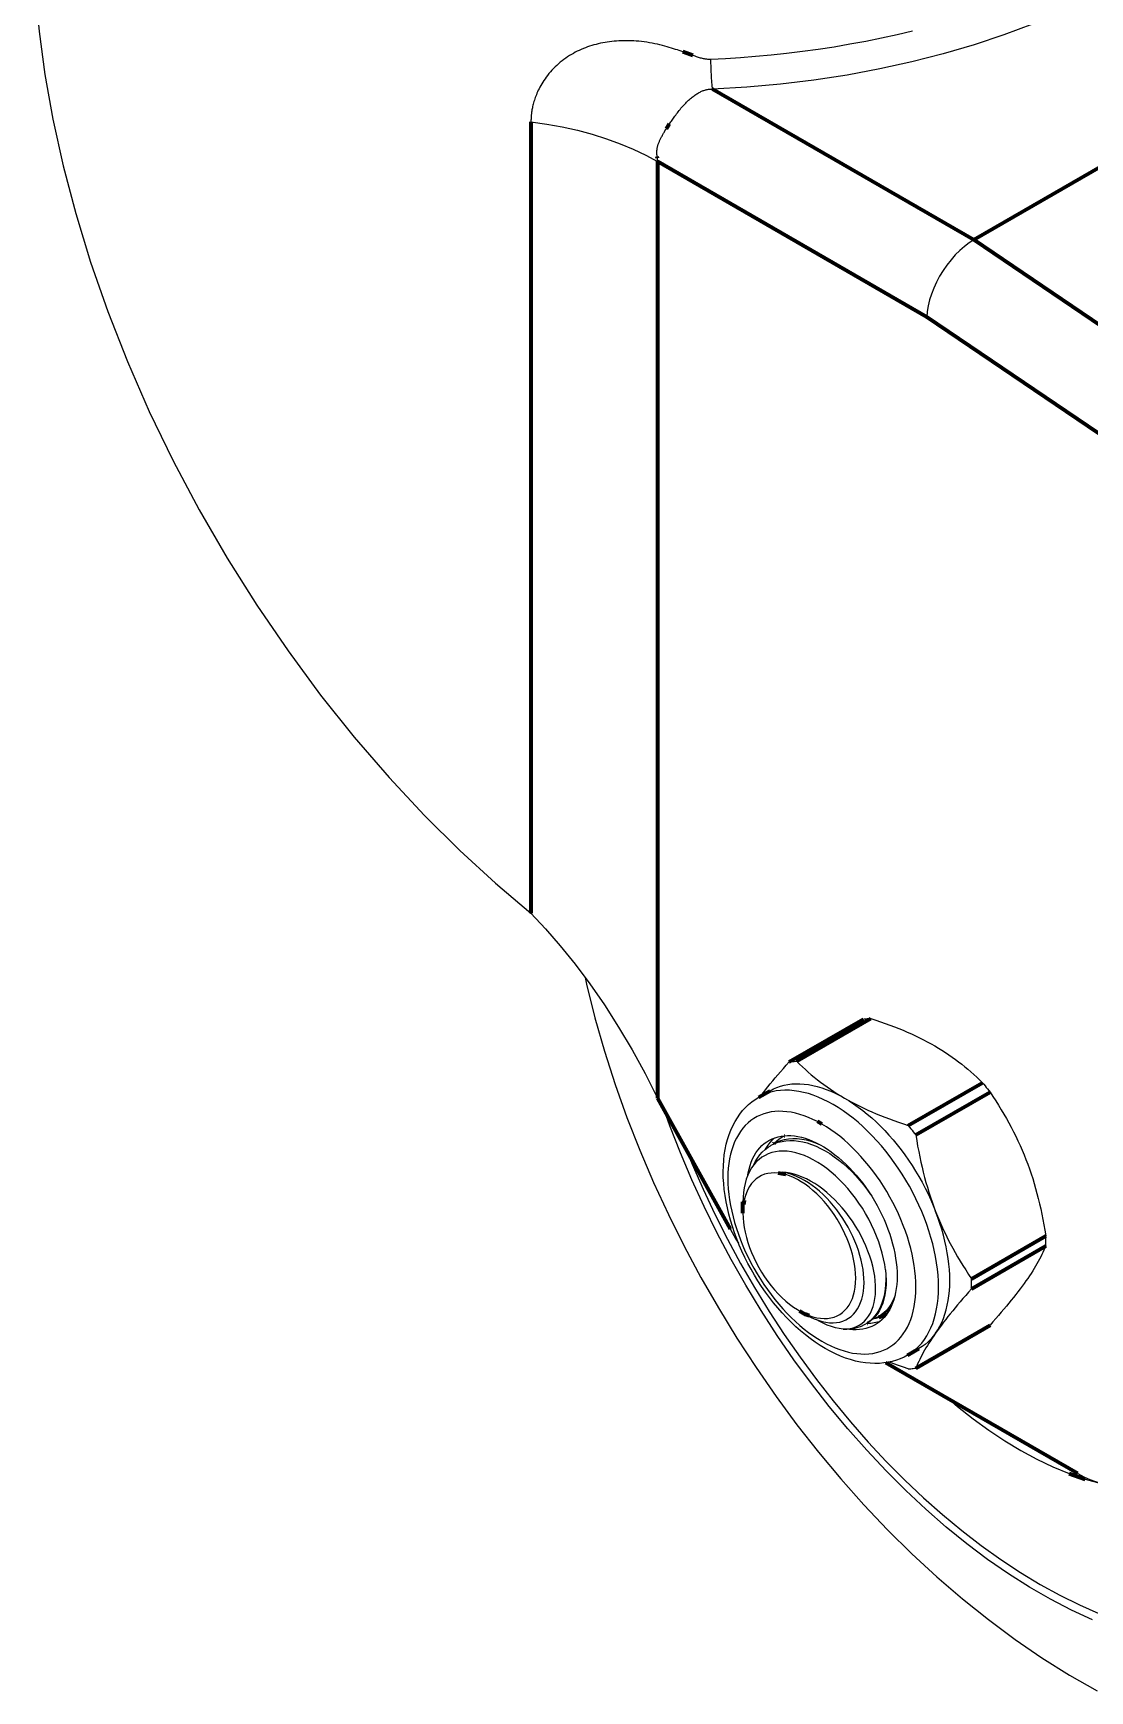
# Model space of a CAD drawing. Header units: millimetres. Extents: x 0 to 559, y 0 to 432.
# Drawn here: x 350 to 399.7, y 80 to 157.9 of the extents above; entities that cross this region are included whole.
import ezdxf

# ---------------------------------------------------------------- set-up
doc = ezdxf.new("R2010")
doc.units = ezdxf.units.MM
doc.layers.add('CAXA0', color=7, linetype='Continuous', lineweight=70)
doc.layers.add('CAXA3', color=7, linetype='Continuous', lineweight=25)

msp = doc.modelspace()

# ---------------------------------------------------------------- linework, layer by layer
at = {"layer": 'CAXA0', "color": 7, "linetype": 'Continuous', "lineweight": 70}
for p, q in [((422.538229, 164.493224), (394.254076, 148.163458)), ((380.919318, 156.881297), (380.568304, 157.008732)), ((381.042129, 156.837116), (380.919318, 156.881297)), ((394.254076, 148.163458), (381.969367, 155.255878)), ((373.435726, 153.719007), (373.435726, 116.520898)), ((379.851245, 153.468991), (379.901558, 153.546371)), ((379.901558, 153.546371), (379.954779, 153.626924)), ((379.803517, 153.394359), (379.851245, 153.468991)), ((379.379046, 152.004669), (379.369675, 152.080091)), ((379.390863, 151.853431), (379.390898, 107.817324)), ((392.040145, 144.542691), (379.390898, 151.845572)), ((419.705425, 130.898262), (394.254076, 148.163458)), ((417.399228, 127.340085), (392.040145, 144.542691)), ((385.574048, 109.528251), (389.063946, 111.543133)), ((385.926694, 109.559754), (389.416592, 111.574635)), ((391.171999, 106.531444), (394.661897, 108.546325)), ((379.390898, 107.817324), (382.792145, 101.674238)), ((384.142672, 107.868794), (384.673, 108.174977)), ((391.524645, 106.09275), (395.014543, 108.107632)), ((385.359579, 106.052224), (385.373923, 106.05809)), ((387.112328, 106.603564), (386.90151, 106.719421)), ((384.847039, 105.676759), (384.882415, 105.715797)), ((385.232325, 104.273145), (385.058716, 104.300314)), ((385.409965, 104.229299), (385.232325, 104.273145)), ((383.400011, 102.41896), (383.400007, 102.942666)), ((383.457941, 103.022036), (383.426036, 102.831365)), ((394.147298, 99.333274), (397.637196, 101.348156)), ((394.147298, 98.863078), (397.637196, 100.87796)), ((386.051605, 97.826213), (386.37421, 97.639951)), ((386.32881, 97.68294), (386.511765, 97.607098)), ((389.925733, 97.560989), (389.789661, 97.505349)), ((390.055203, 97.628062), (389.925733, 97.560989)), ((389.237176, 97.242659), (389.247762, 97.242375)), ((391.524645, 95.131912), (395.014543, 97.146794)), ((391.14264, 95.74442), (391.672968, 96.050603)), ((399.135113, 90.179923), (390.112193, 95.389191)), ((398.733662, 90.182023), (399.488217, 89.918113))]:
    msp.add_line(p, q, dxfattribs=at)
at = {"layer": 'CAXA3', "color": 7, "linetype": 'Continuous', "lineweight": 25}
for points in [[(350.035717, 162.766356), (350.04686, 161.793129), (350.133897, 159.92316), (350.311663, 157.970501), (350.58511, 155.940338), (350.959555, 153.835574), (351.441453, 151.651441), (352.034206, 149.401127), (352.736044, 147.114595), (353.548078, 144.794109), (354.470927, 142.4465), (355.496741, 140.107632), (356.621706, 137.782689), (357.843638, 135.47439), (359.153054, 133.213512), (360.545702, 131.001902), (362.015291, 128.84384), (363.546239, 126.771888), (365.133091, 124.786804), (366.766912, 122.890532), (368.423961, 121.114286), (370.090254, 119.466803), (371.763292, 117.936267), (373.435726, 116.520898)], [(397.015868, 158.305883), (395.661616, 157.799486), (394.262721, 157.33529), (392.819548, 156.912937), (391.344084, 156.535939), (389.835428, 156.204632), (388.294482, 155.918678), (386.735933, 155.680577), (385.16468, 155.491159), (383.575824, 155.349593), (381.969367, 155.255878)], [(380.568304, 157.008732), (380.489076, 157.036762), (380.406315, 157.065591), (380.320127, 157.095162), (380.230259, 157.125053), (380.13658, 157.15535), (380.039221, 157.186007), (379.938323, 157.216401), (379.833864, 157.246568), (379.725866, 157.276515), (379.614535, 157.305584), (379.499657, 157.333826), (379.381449, 157.361234), (379.260753, 157.387059), (379.137101, 157.4113), (379.010967, 157.433995), (378.884605, 157.454426), (378.758021, 157.47241), (378.631215, 157.488134), (378.506433, 157.5014), (378.384662, 157.512036), (378.264918, 157.52018), (378.146492, 157.526095), (378.029255, 157.529824), (377.913339, 157.531305), (377.79843, 157.530649), (377.684383, 157.527861), (377.571344, 157.522923), (377.45944, 157.515913), (377.348747, 157.506834), (377.239189, 157.495668), (377.130663, 157.482459), (377.023201, 157.467227), (376.916771, 157.44994), (376.811168, 157.43057), (376.706304, 157.409109), (376.602269, 157.385556), (376.499124, 157.359891), (376.396863, 157.332109), (376.295492, 157.302205), (376.19509, 157.270154), (376.095662, 157.235955), (375.997203, 157.199598), (375.89978, 157.161044), (375.803394, 157.120294), (375.708045, 157.077336), (375.613799, 157.032113), (375.520669, 156.984639), (375.428642, 156.934889), (375.337741, 156.882753), (375.248074, 156.828336), (375.159533, 156.771521), (375.071813, 156.711868), (374.984557, 156.649119), (374.898122, 156.583525), (374.813282, 156.51541), (374.729975, 156.444584), (374.648259, 156.371222), (374.56908, 156.296175), (374.492553, 156.219387), (374.418558, 156.140891), (374.347683, 156.061673), (374.28007, 155.981772), (374.215571, 155.901124), (374.154331, 155.82056), (374.096401, 155.740067), (374.041725, 155.659635), (373.990286, 155.580107), (373.94215, 155.501534), (373.897245, 155.423845), (373.855349, 155.347704), (373.816551, 155.273297), (373.780756, 155.200423), (373.747476, 155.129173), (373.716705, 155.059634), (373.688445, 154.991708), (373.662209, 154.925209), (373.637968, 154.860176), (373.615749, 154.796563), (373.595155, 154.734059), (373.576125, 154.672547), (373.558719, 154.61214), (373.542724, 154.552876), (373.528114, 154.494615), (373.514914, 154.437493), (373.502993, 154.38197), (373.492382, 154.328127), (373.483049, 154.275881), (373.474769, 154.225434), (373.467558, 154.176983), (373.461401, 154.130332), (373.456023, 154.085095), (373.4514, 154.04135), (373.447556, 153.999019), (373.444296, 153.957493), (373.441585, 153.916755), (373.439458, 153.876821), (373.437818, 153.837135), (373.436633, 153.797511), (373.435936, 153.758135), (373.435726, 153.719007)], [(391.365691, 157.983814), (390.643613, 157.811653), (389.912361, 157.650201), (389.172924, 157.499746), (388.430351, 157.361253), (387.685109, 157.234636), (386.937923, 157.119851), (386.194439, 157.017472), (385.455562, 156.927213), (384.721662, 156.848714), (383.9977, 156.782016), (383.285736, 156.726703), (382.584866, 156.682111), (381.895589, 156.647721)], [(381.895589, 156.647721), (381.860117, 156.646814), (381.823786, 156.64714), (381.786596, 156.648703), (381.74858, 156.651508), (381.709705, 156.655553), (381.669867, 156.660824), (381.629056, 156.667339), (381.587281, 156.675085), (381.544475, 156.684002), (381.500724, 156.694081), (381.455941, 156.705337), (381.409797, 156.717752), (381.362309, 156.731327), (381.313459, 156.746067), (381.262872, 156.761965), (381.210524, 156.779044), (381.156438, 156.797291), (381.100305, 156.81664), (381.042129, 156.837116)], [(381.970056, 155.25548), (381.962272, 155.320134), (381.954573, 155.393025), (381.947044, 155.473355), (381.939767, 155.560244), (381.932822, 155.65274), (381.926285, 155.749829), (381.920228, 155.850447), (381.914716, 155.953493), (381.909811, 156.057837), (381.905565, 156.162335), (381.902027, 156.265844), (381.899233, 156.367229), (381.897216, 156.465379), (381.895997, 156.559219), (381.895589, 156.647721)], [(379.954779, 153.626924), (380.011165, 153.710785), (380.040578, 153.753952), (380.070867, 153.797953), (380.102234, 153.843063), (380.134654, 153.889168), (380.168214, 153.936305), (380.203307, 153.984957), (380.240264, 154.03547), (380.278858, 154.087364), (380.318643, 154.139877), (380.359669, 154.193042), (380.401924, 154.246706), (380.444802, 154.299879), (380.488162, 154.352405), (380.532108, 154.404379), (380.576345, 154.455237), (380.620791, 154.504912), (380.665463, 154.553453), (380.710194, 154.6005), (380.754966, 154.646071), (380.799721, 154.690163), (380.844223, 154.732428), (380.888386, 154.772836), (380.932214, 154.811478), (380.975594, 154.8482), (381.01843, 154.882986), (381.060745, 154.915939), (381.102603, 154.947094), (381.143977, 154.976491), (381.184839, 155.004175), (381.225253, 155.030189), (381.265224, 155.054585), (381.304706, 155.077394), (381.343692, 155.098622), (381.382157, 155.118304), (381.420095, 155.13649), (381.457526, 155.153216), (381.494407, 155.168509), (381.530759, 155.182422), (381.566695, 155.195023), (381.602206, 155.206353), (381.637288, 155.216439), (381.672069, 155.225328), (381.706605, 155.233061), (381.740831, 155.239655), (381.774696, 155.24511), (381.808184, 155.249445), (381.841305, 155.252699), (381.874055, 155.254904), (381.90643, 155.256087), (381.938431, 155.256272), (381.970056, 155.25548)], [(373.435726, 153.719007), (374.17687, 153.612358), (374.904761, 153.478703), (375.61645, 153.318583), (376.309052, 153.132647), (376.979763, 152.921649), (377.625865, 152.686442), (378.244739, 152.427981), (378.833879, 152.147312), (379.390898, 151.845572)], [(379.369675, 152.080091), (379.365692, 152.113907), (379.363762, 152.131757), (379.361895, 152.150287), (379.360111, 152.169494), (379.358517, 152.189491), (379.357113, 152.210301), (379.355924, 152.23191), (379.355104, 152.254377), (379.354664, 152.277759), (379.354627, 152.302009), (379.355167, 152.327035), (379.356314, 152.352855), (379.358076, 152.37946), (379.360599, 152.406708), (379.363922, 152.434602), (379.368045, 152.463148), (379.373049, 152.492211), (379.378987, 152.521821), (379.385844, 152.551954), (379.393592, 152.58239), (379.402278, 152.61314), (379.411883, 152.644193), (379.42226, 152.675293), (379.43342, 152.706395), (379.445361, 152.737538), (379.457912, 152.768593), (379.471018, 152.79943), (379.484731, 152.830168), (379.499036, 152.861049), (379.513952, 152.892111), (379.529472, 152.923306), (379.545549, 152.954745), (379.562189, 152.98643), (379.579399, 153.018349), (379.597138, 153.050593), (379.61541, 153.083155), (379.634227, 153.116031), (379.653557, 153.149305), (379.673407, 153.182974), (379.69379, 153.217027), (379.714685, 153.251547), (379.736098, 153.286522)], [(379.736098, 153.286522), (379.780521, 153.357907), (379.803517, 153.394359)], [(379.390863, 151.853431), (379.390749, 151.861431), (379.390554, 151.869571), (379.390285, 151.877808), (379.389938, 151.886185), (379.389497, 151.894837), (379.38897, 151.903755), (379.388353, 151.912949), (379.38762, 151.922582), (379.386776, 151.932667), (379.385823, 151.943193), (379.384733, 151.954293), (379.383503, 151.966012), (379.382146, 151.978309), (379.380663, 151.991186), (379.379046, 152.004669)], [(394.254076, 148.163458), (394.031742, 148.022188), (393.810798, 147.856234), (393.593684, 147.66741), (393.382853, 147.457741), (393.180607, 147.229538), (392.989066, 146.985372), (392.810411, 146.727868), (392.646636, 146.459822), (392.499385, 146.184275), (392.370368, 145.904179), (392.26106, 145.622555), (392.172467, 145.342609), (392.105559, 145.0674), (392.061258, 144.799808), (392.040145, 144.542691)], [(373.435726, 116.520898), (374.122489, 115.785122), (374.81406, 114.988119), (375.50701, 114.128659), (376.200911, 113.198525), (376.888132, 112.203617), (377.554974, 111.165201), (378.195045, 110.091203), (378.808152, 108.974993), (379.390898, 107.817324)], [(375.978394, 113.496796), (376.046159, 113.181482), (376.441742, 111.605168), (376.892282, 110.032522), (377.39531, 108.468732), (377.948438, 106.917818), (378.550367, 105.380642), (379.200059, 103.858003), (379.896083, 102.352006), (380.636708, 100.865435), (381.420563, 99.40032), (382.245872, 97.959465), (383.111287, 96.544886), (384.016227, 95.157534), (384.959508, 93.799534), (385.939482, 92.473693), (386.955086, 91.182008), (388.005318, 89.926517), (389.088453, 88.710157), (390.20251, 87.536036), (391.346126, 86.406533), (392.517949, 85.32405), (393.716275, 84.291317), (394.940993, 83.309791), (396.189747, 82.382867), (397.457737, 81.515348), (398.746953, 80.70724), (400.052996, 79.962834)], [(389.063946, 111.543133), (389.121678, 111.551032), (389.179838, 111.557872), (389.238418, 111.563654), (389.29741, 111.568375), (389.356804, 111.572036), (389.416592, 111.574635)], [(389.416592, 111.574635), (389.646521, 111.497208), (389.871588, 111.418836), (390.091792, 111.339518), (390.30684, 111.25941), (390.517025, 111.178357), (390.723232, 111.095896), (390.925607, 111.01199), (391.124004, 110.926676), (391.318867, 110.839602), (391.510314, 110.750713), (391.698228, 110.660063), (391.882704, 110.567462), (392.063775, 110.472849), (392.24141, 110.376286), (392.415607, 110.277772)], [(392.415607, 110.277772), (392.586264, 110.177187), (392.753541, 110.074619), (392.917436, 109.970069), (393.077842, 109.863553), (393.234866, 109.755054), (393.388836, 109.644519), (393.539656, 109.532015), (393.687422, 109.417474), (393.832743, 109.300642), (393.97555, 109.18161), (394.115912, 109.060287), (394.254647, 108.936149), (394.392025, 108.809022), (394.527775, 108.679081), (394.661897, 108.546325)], [(384.237143, 107.923336), (384.258899, 107.952034), (384.36059, 108.083644), (384.465689, 108.217322), (384.574135, 108.352987), (384.685989, 108.49072), (384.801431, 108.630846), (384.92036, 108.773259), (385.042876, 108.918066), (385.169455, 109.065904), (385.300256, 109.216988), (385.43512, 109.371104), (385.574048, 109.528251)], [(385.574048, 109.528251), (385.63178, 109.53615), (385.68994, 109.542991), (385.74852, 109.548772), (385.807512, 109.553494), (385.866906, 109.557154), (385.926694, 109.559754)], [(385.926694, 109.559754), (386.060806, 109.427006), (386.196554, 109.297067), (386.33394, 109.169934), (386.472695, 109.045779), (386.613087, 108.92443), (386.755918, 108.805379), (386.90125, 108.68854), (387.049022, 108.573998), (387.199842, 108.461496), (387.353807, 108.350967), (387.510821, 108.242477), (387.671214, 108.135972), (387.835093, 108.031433), (388.002349, 107.928878), (388.172984, 107.828307)], [(384.673, 108.174977), (384.82901, 108.257355), (384.991379, 108.328032), (385.159803, 108.386878), (385.333963, 108.43378), (385.513526, 108.468649), (385.698151, 108.49142), (385.887485, 108.502049), (386.08117, 108.500516), (386.278836, 108.486823), (386.480107, 108.460998), (386.6846, 108.42309), (386.891925, 108.373169), (387.101688, 108.311333), (387.313491, 108.237698), (387.526929, 108.152405), (387.741596, 108.055615), (387.957085, 107.947514), (388.172984, 107.828307)], [(394.661897, 108.546325), (394.721685, 108.47469), (394.781079, 108.402449), (394.840071, 108.329611), (394.898651, 108.256189), (394.956811, 108.182192), (395.014543, 108.107632)], [(387.267662, 96.053944), (387.030989, 96.197097), (386.7963, 96.352018), (386.563989, 96.518307), (386.334403, 96.695591), (386.107955, 96.883435), (385.885149, 97.081306), (385.666394, 97.288722), (385.452036, 97.505243), (385.242498, 97.730342), (385.038149, 97.96352), (384.839347, 98.204278), (384.646494, 98.452039), (384.459998, 98.706183), (384.280119, 98.966264), (384.107051, 99.231947), (383.941086, 99.502756), (383.782576, 99.778097), (383.631811, 100.057458), (383.489098, 100.340269), (383.354711, 100.625998), (383.228879, 100.914199), (383.111882, 101.204297), (383.00397, 101.495753), (382.905336, 101.788187), (382.816188, 102.081191), (382.736822, 102.374057), (382.667525, 102.665978), (382.608507, 102.956302), (382.559925, 103.244588), (382.521939, 103.530388), (382.494708, 103.81332), (382.478419, 104.092702), (382.473227, 104.367704), (382.47926, 104.638212), (382.496639, 104.903336), (382.525285, 105.161253), (382.565079, 105.411392), (382.615953, 105.653602), (382.677631, 105.886896), (382.749932, 106.111016), (382.832652, 106.325658), (382.925273, 106.529909), (383.027347, 106.723353), (383.13863, 106.90603), (383.258768, 107.07776), (383.387312, 107.238279), (383.523879, 107.387465), (383.668168, 107.525281), (383.819759, 107.65157), (383.978102, 107.766117), (384.142672, 107.868794)], [(387.642656, 107.522124), (387.407137, 107.651624), (387.172151, 107.767884), (386.938231, 107.870639), (386.705907, 107.959657), (386.475705, 108.034737), (386.248146, 108.095708), (386.023746, 108.142432), (385.803014, 108.174804), (385.586449, 108.192749), (385.374542, 108.196228), (385.167773, 108.185232), (384.96661, 108.159787), (384.77151, 108.11995), (384.582913, 108.065811), (384.401248, 107.997493), (384.226926, 107.91515), (384.142672, 107.868794)], [(388.172984, 107.828307), (388.347206, 107.72978), (388.524862, 107.633205), (388.705953, 107.538582), (388.890448, 107.445974), (389.078378, 107.355319), (389.269834, 107.266426), (389.464701, 107.179352), (389.663096, 107.094042), (389.865458, 107.010143), (390.071632, 106.927695), (390.281774, 106.846659), (390.496791, 106.766563), (390.716986, 106.68725), (390.942055, 106.608877), (391.171999, 106.531444)], [(388.172984, 107.828307), (388.388883, 107.698221), (388.604372, 107.557503), (388.819039, 107.406421), (389.032477, 107.245263), (389.244279, 107.074335), (389.454043, 106.893963), (389.661368, 106.70449), (389.865861, 106.506277), (390.067132, 106.299699), (390.264798, 106.085152), (390.458482, 105.863042), (390.647817, 105.633793), (390.832442, 105.397841), (391.012005, 105.155635), (391.186165, 104.907635), (391.354589, 104.654314), (391.516958, 104.396153), (391.672962, 104.133645), (391.822305, 103.867288), (391.964701, 103.597589), (392.09988, 103.325063), (392.227584, 103.050226), (392.34757, 102.773603), (392.459609, 102.49572)], [(395.014543, 108.107632), (395.153462, 107.900727), (395.288325, 107.694024), (395.419132, 107.487524), (395.545729, 107.28158), (395.66827, 107.075837), (395.787217, 106.869235), (395.902665, 106.661661), (396.01452, 106.453227), (396.122963, 106.243204), (396.228056, 106.031464), (396.329738, 105.818134), (396.427997, 105.602875), (396.522831, 105.385574), (396.614243, 105.166344), (396.702232, 104.945185)], [(399.827905, 83.299639), (398.845831, 83.752964), (397.860054, 84.265468), (396.870603, 84.836715), (395.884827, 85.462462), (394.902752, 86.143113), (393.924352, 86.878264), (392.956894, 87.662454), (392.00046, 88.496048), (391.054967, 89.37868), (390.127439, 90.303796), (389.21801, 91.271711), (388.326545, 92.282109), (387.459667, 93.327485), (386.617557, 94.4081), (385.800035, 95.523692), (385.01317, 96.665977), (384.257193, 97.835152), (383.531874, 99.031019), (382.8426, 100.244695), (382.189642, 101.476313), (381.572729, 102.72574), (380.996444, 103.983696), (380.461091, 105.250245), (379.966365, 106.525323), (379.719321, 107.22415)], [(386.90151, 106.719421), (386.692047, 106.823068), (386.483939, 106.914507), (386.276701, 106.993901), (386.070817, 107.061087), (385.867745, 107.11557), (385.667523, 107.157253), (385.470114, 107.186234), (385.276857, 107.202315), (385.087783, 107.205409), (384.902863, 107.195602), (384.723347, 107.172963), (384.549273, 107.137404), (384.380603, 107.089011), (384.21848, 107.028113), (384.062948, 106.954625), (383.913963, 106.868631), (383.772534, 106.770714), (383.638712, 106.660793), (383.512445, 106.538949), (383.39459, 106.406007), (383.285201, 106.261892), (383.184224, 106.106679), (383.092341, 105.941418), (383.009615, 105.766043), (382.935983, 105.58062), (382.871944, 105.386406), (382.817563, 105.183341), (382.772775, 104.971485), (382.737884, 104.752272), (382.712957, 104.525653), (382.697925, 104.291676), (382.692892, 104.051928), (382.697925, 103.806368), (382.712957, 103.555035), (382.737884, 103.299632), (382.772776, 103.040131), (382.817563, 102.77656), (382.871944, 102.510703), (382.935983, 102.242545), (383.009615, 101.972102), (383.092342, 101.701204), (383.184225, 101.429849), (383.285202, 101.158039), (383.39459, 100.887616), (383.512446, 100.618589), (383.638713, 100.350948), (383.772535, 100.086506), (383.913964, 99.825285), (384.062949, 99.567262), (384.218481, 99.314185), (384.380604, 99.066088), (384.549274, 98.822937), (384.723348, 98.586378), (384.902864, 98.356457), (385.087785, 98.133127), (385.276858, 97.917902), (385.470115, 97.710835), (385.667525, 97.511872), (385.867747, 97.322364), (386.070818, 97.142366), (386.276702, 96.971823), (386.48394, 96.811925), (386.692048, 96.663067), (386.901511, 96.524853), (387.112328, 96.397284)], [(391.14264, 95.74442), (391.224971, 95.794244), (391.383441, 95.904045), (391.533436, 96.027216), (391.674618, 96.16348), (391.806666, 96.312527), (391.929281, 96.47402), (392.042185, 96.647593), (392.145123, 96.832853), (392.237862, 97.02938), (392.320191, 97.236729), (392.391924, 97.454431), (392.452898, 97.681991), (392.502975, 97.918895), (392.542043, 98.164606), (392.570011, 98.418567), (392.586818, 98.680203), (392.592424, 98.948922), (392.586818, 99.224114), (392.570011, 99.505156), (392.542043, 99.791412), (392.502975, 100.082233), (392.452898, 100.37696), (392.391924, 100.674925), (392.320191, 100.975455), (392.237862, 101.277867), (392.145123, 101.581477), (392.042185, 101.885597), (391.929281, 102.189538), (391.806666, 102.492611), (391.674618, 102.794131), (391.533436, 103.093413), (391.383441, 103.389781), (391.224971, 103.682562), (391.058387, 103.971093), (390.884064, 104.254721), (390.702399, 104.532804), (390.513803, 104.80471), (390.318702, 105.069825), (390.117539, 105.327548), (389.91077, 105.577295), (389.698863, 105.8185), (389.482298, 106.050616), (389.261566, 106.273119), (389.037166, 106.485503), (388.809607, 106.687288), (388.579405, 106.878017), (388.347081, 107.057257), (388.113161, 107.224603), (387.878175, 107.379676), (387.642656, 107.522124)], [(384.612225, 105.830453), (384.643596, 105.848105), (384.773037, 105.912058), (384.90795, 105.96493), (385.048374, 106.006639), (385.19427, 106.037266), (385.344554, 106.056585), (385.499258, 106.064511)], [(384.882415, 105.715797), (384.991078, 105.816523), (385.107293, 105.906554), (385.230109, 105.985152), (385.359579, 106.052224)], [(385.499258, 106.064511), (385.65835, 106.061129), (385.820647, 106.046463), (385.986175, 106.020429), (386.154908, 105.983112), (386.325595, 105.934789), (386.498248, 105.875378), (386.672854, 105.804961), (386.848116, 105.72406), (387.024039, 105.632598)], [(387.532609, 106.337781), (387.323146, 106.475995), (387.112328, 106.603564)], [(387.112328, 96.397284), (387.323146, 96.281427), (387.532609, 96.177779), (387.740717, 96.086341), (387.947956, 96.006946), (388.153839, 95.939761), (388.356911, 95.885278), (388.557133, 95.843595), (388.754543, 95.814614), (388.947799, 95.798532), (389.136873, 95.795439), (389.321793, 95.805245), (389.501309, 95.827885), (389.675384, 95.863444), (389.844053, 95.911837), (390.006176, 95.972735), (390.161708, 96.046223), (390.310693, 96.132217), (390.452122, 96.230134), (390.585944, 96.340054), (390.712211, 96.461898), (390.830067, 96.59484), (390.939455, 96.738956), (391.040432, 96.894169), (391.132315, 97.059429), (391.215042, 97.234805), (391.288674, 97.420227), (391.352713, 97.614441), (391.407093, 97.817506), (391.451881, 98.029362), (391.486772, 98.248575), (391.5117, 98.475195), (391.526731, 98.709171), (391.531764, 98.94892), (391.526731, 99.19448), (391.5117, 99.445813), (391.486772, 99.701216), (391.451881, 99.960716), (391.407093, 100.224288), (391.352712, 100.490145), (391.288673, 100.758303), (391.215041, 101.028746), (391.132315, 101.299644), (391.040432, 101.570999), (390.939454, 101.842808), (390.830066, 102.113231), (390.71221, 102.382258), (390.585944, 102.649899), (390.452121, 102.914341), (390.310692, 103.175563), (390.161707, 103.433586), (390.006175, 103.686662), (389.844052, 103.93476), (389.675382, 104.177911), (389.501308, 104.41447), (389.321792, 104.644391), (389.136872, 104.86772), (388.947798, 105.082945), (388.754541, 105.290012), (388.557131, 105.488975), (388.35691, 105.678483), (388.153838, 105.858481), (387.947955, 106.029024), (387.740716, 106.188923), (387.532609, 106.337781)], [(391.171999, 106.531444), (391.231787, 106.459809), (391.291181, 106.387567), (391.350173, 106.31473), (391.408753, 106.241307), (391.466913, 106.16731), (391.524645, 106.09275)], [(391.524645, 106.09275), (391.567747, 105.830525), (391.613291, 105.572255), (391.661279, 105.31794), (391.711584, 105.067948), (391.764332, 104.821911), (391.819903, 104.578719), (391.878309, 104.338212), (391.939538, 104.100549), (392.003938, 103.865098), (392.071549, 103.631717), (392.142332, 103.400548), (392.216507, 103.171385), (392.294148, 102.944158), (392.375182, 102.718936), (392.459609, 102.49572)], [(380.745559, 105.370634), (381.006721, 104.724946), (381.525196, 103.541329), (382.080672, 102.363807)], [(386.499, 105.030327), (386.29043, 105.121391), (386.08368, 105.19662), (385.879397, 105.255748), (385.678035, 105.298557), (385.480764, 105.324708), (385.289236, 105.334049), (385.104629, 105.326769), (384.927066, 105.30313), (384.756564, 105.263239), (384.593722, 105.207244), (384.439213, 105.135389), (384.293261, 105.047727), (384.156457, 104.944475), (384.029434, 104.825966), (383.912553, 104.692328), (383.80612, 104.543502), (383.711031, 104.380295), (383.628298, 104.204416), (383.558209, 104.016896), (383.500842, 103.818429), (383.456441, 103.610657), (383.42496, 103.394867), (383.406209, 103.171858), (383.400007, 102.942666)], [(383.629696, 104.207388), (383.646884, 104.309915), (383.686176, 104.486013), (383.733854, 104.654284), (383.78998, 104.814669), (383.854491, 104.967225), (383.926909, 105.11082), (384.007292, 105.245388), (384.095581, 105.370994), (384.191121, 105.486706), (384.293965, 105.592451), (384.40406, 105.688301), (384.520588, 105.773545), (384.612225, 105.830453)], [(383.899346, 104.67386), (383.979333, 104.835929), (384.078474, 105.000524), (384.18884, 105.151678), (384.310038, 105.288833), (384.441636, 105.411484), (384.58316, 105.519181), (384.695533, 105.589914)], [(384.466074, 105.430081), (384.492459, 105.478755), (384.580731, 105.615434)], [(384.580731, 105.615434), (384.677621, 105.742066), (384.782337, 105.857616), (384.890909, 105.958252)], [(384.695533, 105.589914), (384.7341, 105.611531), (384.893909, 105.688198)], [(387.113743, 105.580808), (387.048484, 105.613097), (386.826446, 105.706848), (386.604852, 105.784069), (386.383543, 105.844334), (386.164634, 105.886574), (385.950176, 105.910157), (385.740989, 105.914875), (385.538095, 105.900585), (385.343624, 105.867521), (385.158769, 105.816256), (384.98362, 105.747202), (384.836862, 105.67151)], [(384.893909, 105.688198), (385.062007, 105.748906), (385.237784, 105.793442), (385.420598, 105.82165), (385.609783, 105.833439), (385.804647, 105.82878), (386.004477, 105.807705), (386.208542, 105.77031), (386.416094, 105.716751), (386.626371, 105.647247), (386.838602, 105.562077), (387.052009, 105.461579), (387.265809, 105.346149), (387.479216, 105.216241), (387.691448, 105.072362), (387.901725, 104.915074), (388.109276, 104.744988), (388.313341, 104.562764), (388.513171, 104.369109), (388.708035, 104.164774), (388.89722, 103.950547), (389.080034, 103.727257), (389.255811, 103.495766), (389.39871, 103.292767)], [(387.024039, 105.632598), (387.200617, 105.530652), (387.37654, 105.418981), (387.551802, 105.297511), (387.726408, 105.166316), (387.899062, 105.026368), (388.069748, 104.877604), (388.238482, 104.720089), (388.404009, 104.554992), (388.566307, 104.382257), (388.725399, 104.20194), (388.880103, 104.015381), (389.030386, 103.822534), (389.176282, 103.623444), (389.316707, 103.419591), (389.451619, 103.210938), (389.58106, 102.997523), (389.704069, 102.780929), (389.820596, 102.561133), (389.930691, 102.338159), (390.033536, 102.113663), (390.129075, 101.887634), (390.217365, 101.660082), (390.297747, 101.432698), (390.370165, 101.205484), (390.434676, 100.978438), (390.490802, 100.753247), (390.53848, 100.529923), (390.577773, 100.308455), (390.608388, 100.090485), (390.630228, 99.876564), (390.643391, 99.666142), (390.647877, 99.45922)], [(390.100851, 99.753026), (390.063171, 100.007617), (390.012485, 100.267498), (389.948852, 100.531671), (389.872273, 100.799475), (389.782997, 101.069472), (389.681698, 101.339442), (389.568855, 101.608168), (389.444899, 101.874676), (389.310747, 102.137132), (389.167272, 102.39412), (389.014938, 102.645073), (388.854136, 102.889495), (388.685563, 103.126412), (388.509888, 103.354976), (388.327392, 103.574833), (388.138664, 103.785218), (387.944527, 103.98516), (387.745599, 104.173969), (387.542452, 104.351012), (387.336051, 104.515364), (387.127639, 104.66602), (386.918275, 104.802277), (386.708543, 104.923817), (386.499, 105.030327)], [(396.702232, 104.945185), (396.78667, 104.721938), (396.867713, 104.496689), (396.945361, 104.269438), (397.019542, 104.040253), (397.090328, 103.809065), (397.157941, 103.575673), (397.22234, 103.340219), (397.283565, 103.10256), (397.341966, 102.862069), (397.397527, 102.618916), (397.450263, 102.37293), (397.50056, 102.122974), (397.548545, 101.868671), (397.59409, 101.610398), (397.637196, 101.348156)], [(385.058716, 104.300314), (384.889081, 104.311046), (384.725883, 104.305182), (384.569215, 104.28248), (384.418983, 104.243182), (384.277369, 104.187857), (384.144497, 104.116271), (384.020243, 104.028658), (383.906409, 103.926289), (383.803146, 103.80895), (383.710304, 103.676856), (383.629228, 103.531925)], [(389.086687, 99.357156), (389.070954, 99.562806), (389.044321, 99.773919), (389.006798, 99.989697), (388.958324, 100.209785), (388.899066, 100.432864), (388.829646, 100.656617), (388.750635, 100.879634), (388.662296, 101.10154), (388.565033, 101.321558), (388.459537, 101.538386), (388.34609, 101.751686), (388.224339, 101.962101), (388.094451, 102.169094), (387.957033, 102.371473), (387.812234, 102.568785), (387.660151, 102.760577), (387.501624, 102.94548), (387.338012, 103.121763), (387.169857, 103.288798), (386.997927, 103.445774), (386.824095, 103.591088), (386.649804, 103.723848), (386.475075, 103.844352), (386.299664, 103.952897), (386.124319, 104.049063), (385.949635, 104.132568), (385.775138, 104.203552), (385.601153, 104.261636), (385.428779, 104.306202), (385.258747, 104.336853)], [(389.461721, 97.870318), (389.521095, 98.035448), (389.568411, 98.211689), (389.603489, 98.398249), (389.626202, 98.594301), (389.636473, 98.798986), (389.634272, 99.011402), (389.619624, 99.230618), (389.592602, 99.455676), (389.55333, 99.685613), (389.501977, 99.919462), (389.438759, 100.156228), (389.363945, 100.394899), (389.277846, 100.634464), (389.180821, 100.87391), (389.073272, 101.112229), (388.955641, 101.348425), (388.82841, 101.581509), (388.692102, 101.810509), (388.547267, 102.034485), (388.394495, 102.252507), (388.234406, 102.463675), (388.067643, 102.66713), (387.894879, 102.862038), (387.716813, 103.047602), (387.534161, 103.22307), (387.347658, 103.387734), (387.158051, 103.540934), (386.966099, 103.682062), (386.772569, 103.810562), (386.578229, 103.925938), (386.38384, 104.027751), (386.190172, 104.115622), (385.997983, 104.189229), (385.808016, 104.248319), (385.621007, 104.292696), (385.437682, 104.322229), (385.258747, 104.336853)], [(388.703334, 99.357155), (388.696619, 99.576287), (388.677309, 99.799609), (388.645404, 100.027121), (388.600627, 100.259968), (388.543255, 100.497004), (388.474117, 100.73479), (388.393041, 100.973337), (388.300199, 101.212634), (388.196937, 101.449207), (388.083102, 101.683017), (387.958848, 101.914104), (387.825976, 102.139113), (387.684362, 102.357957), (387.534131, 102.570723), (387.377463, 102.774326), (387.214264, 102.968631), (387.04463, 103.153772), (386.871021, 103.327065), (386.69338, 103.488336), (386.511766, 103.637759), (386.328811, 103.77317), (386.144499, 103.894366), (385.958847, 104.00155), (385.774535, 104.093175), (385.59158, 104.169017), (385.409965, 104.229299)], [(383.629228, 103.531925), (383.56009, 103.373971), (383.502718, 103.20318), (383.457941, 103.022036)], [(382.080672, 102.363807), (382.66939, 101.200353), (383.291573, 100.051063), (383.946997, 98.915841), (384.631225, 97.802373), (385.344451, 96.710807), (386.086481, 95.640995), (386.85229, 94.60018), (387.64204, 93.588559), (388.455569, 92.605935), (389.28737, 91.65896), (390.137567, 90.747878), (391.006035, 89.872445), (391.886894, 89.038589), (392.78023, 88.246593), (393.685957, 87.496173), (394.597944, 86.79241), (395.516232, 86.135622), (396.440781, 85.525491), (397.365329, 84.966148), (398.289877, 84.457938), (399.214425, 84.000517), (400.132714, 83.596981)], [(383.426036, 102.831365), (383.406726, 102.630339), (383.400011, 102.41896)], [(383.400011, 102.418935), (383.406726, 102.199828), (383.426036, 101.976506), (383.457941, 101.748995), (383.502718, 101.516147), (383.56009, 101.279111), (383.629228, 101.041325), (383.710304, 100.802778), (383.803146, 100.563481), (383.906408, 100.326908), (384.020243, 100.093098), (384.144497, 99.862012), (384.277368, 99.637002), (384.418983, 99.418158), (384.569214, 99.205392), (384.725882, 99.001789), (384.889081, 98.807484), (385.058715, 98.622343), (385.232324, 98.44905), (385.409964, 98.287779), (385.591579, 98.138357), (385.774534, 98.002945), (385.958846, 97.881749), (386.051604, 97.826348)], [(392.459609, 102.49572), (392.547611, 102.274531), (392.639034, 102.055275), (392.733879, 101.837952), (392.832148, 101.622674), (392.933839, 101.40933), (393.038939, 101.197581), (393.147385, 100.987557), (393.259239, 100.779128), (393.37468, 100.57157), (393.493609, 100.365001), (393.616125, 100.159302), (393.742705, 99.953389), (393.873506, 99.746899), (394.00837, 99.540194), (394.147298, 99.333274)], [(392.954093, 100.831763), (392.893662, 101.106056), (392.824244, 101.382266), (392.745973, 101.659867), (392.658997, 101.93833), (392.563482, 102.217124), (392.459609, 102.49572)], [(382.792145, 101.674238), (383.067416, 101.199979), (383.194605, 100.999182)], [(397.637196, 100.87796), (397.638658, 100.929344), (397.639754, 100.98095), (397.640486, 101.032777), (397.640851, 101.08482), (397.640851, 101.137075), (397.640486, 101.18954), (397.639754, 101.242211), (397.638658, 101.295084), (397.637196, 101.348156)], [(392.459609, 96.780204), (392.563482, 96.93886), (392.658997, 97.107366), (392.745973, 97.285399), (392.824244, 97.472622), (392.893662, 97.668678), (392.954093, 97.873193), (393.005423, 98.085779), (393.047554, 98.30603), (393.080406, 98.533528), (393.103917, 98.767839), (393.118041, 99.008517), (393.122752, 99.255105), (393.118041, 99.507132), (393.103917, 99.764119), (393.080406, 100.025577), (393.047554, 100.291009), (393.005423, 100.559908), (392.954093, 100.831763)], [(397.637196, 100.87796), (397.594094, 100.776142), (397.548549, 100.673596), (397.500561, 100.57032), (397.450257, 100.466508), (397.397509, 100.361966), (397.341938, 100.25612), (397.283532, 100.148919), (397.222303, 100.040412), (397.157903, 99.930178), (397.090291, 99.818146), (397.019509, 99.704387), (396.945334, 99.588681), (396.867692, 99.470956), (396.786658, 99.351285), (396.702232, 99.229668)], [(390.100851, 99.753026), (390.114865, 99.513694), (390.116888, 99.280666), (390.106903, 99.054782), (390.084935, 98.836835), (390.051052, 98.627635), (390.005379, 98.42799), (389.948086, 98.238632), (389.879374, 98.06022), (389.799488, 97.893393), (389.708715, 97.738749), (389.607379, 97.596842), (389.495843, 97.468179), (389.374505, 97.353222), (389.243801, 97.252383), (389.133766, 97.182675)], [(390.100851, 99.753026), (390.122485, 99.50316), (390.130593, 99.260471), (390.125161, 99.025962), (390.106227, 98.800582), (390.073884, 98.585286), (390.028296, 98.381022), (389.96968, 98.188646), (389.898298, 98.008936), (389.814468, 97.842636), (389.718558, 97.690434)], [(386.374259, 97.639923), (386.570119, 97.534751), (386.754434, 97.450381), (386.936884, 97.38118), (387.116929, 97.32742), (387.293508, 97.289483), (387.466118, 97.267553), (387.634398, 97.261858), (387.797069, 97.272631), (387.952375, 97.299726), (388.099326, 97.342709), (388.237754, 97.401261), (388.367288, 97.475054), (388.487412, 97.563655), (388.597655, 97.66657), (388.697713, 97.783407), (388.787181, 97.913631), (388.865672, 98.056616), (388.932912, 98.211831), (388.988625, 98.378679), (389.032519, 98.556345), (389.06437, 98.743908), (389.084051, 98.94047), (389.091496, 99.145192), (389.086687, 99.357156)], [(386.511765, 97.607098), (386.69338, 97.546816), (386.87102, 97.50297), (387.044629, 97.475801), (387.214264, 97.465069), (387.377462, 97.470933), (387.53413, 97.493635), (387.684361, 97.532933), (387.825976, 97.588258), (387.958847, 97.659845), (388.083102, 97.747458), (388.196936, 97.849826), (388.300198, 97.967165), (388.39304, 98.09926), (388.474117, 98.24419), (388.543255, 98.402144), (388.600627, 98.572935), (388.645404, 98.75408), (388.677309, 98.944751), (388.696619, 99.145776), (388.703334, 99.357155)], [(390.647877, 99.45922), (390.643391, 99.257477), (390.630228, 99.062255), (390.608388, 98.873552), (390.577773, 98.690933), (390.53848, 98.514834), (390.490802, 98.346563), (390.434676, 98.186179), (390.370165, 98.033622), (390.297747, 97.890027), (390.217365, 97.75546), (390.129075, 97.629853), (390.033536, 97.514141), (389.930691, 97.408397), (389.820596, 97.312546), (389.704069, 97.227302), (389.612431, 97.170394)], [(394.147298, 98.863078), (394.14876, 98.914462), (394.149856, 98.966069), (394.150588, 99.017895), (394.150953, 99.069938), (394.150953, 99.122193), (394.150588, 99.174658), (394.149856, 99.227329), (394.14876, 99.280202), (394.147298, 99.333274)], [(396.702232, 99.229668), (396.61423, 99.105977), (396.522807, 98.980299), (396.427962, 98.852635), (396.329692, 98.723011), (396.228001, 98.591401), (396.122901, 98.457723), (396.014456, 98.322058), (395.902602, 98.184325), (395.78716, 98.044199), (395.668231, 97.901786), (395.545715, 97.756979), (395.419136, 97.609141), (395.288335, 97.458057), (395.153471, 97.303942), (395.014543, 97.146794)], [(390.548334, 98.558994), (390.50924, 98.44416), (390.435539, 98.274739), (390.350263, 98.118149), (390.253761, 97.974999), (390.146428, 97.845849), (390.028695, 97.731203)], [(394.147298, 98.863078), (394.008379, 98.705941), (393.873516, 98.551827), (393.742709, 98.400736), (393.616112, 98.252876), (393.493571, 98.10804), (393.374623, 97.965604), (393.259175, 97.825469), (393.14732, 97.687734), (393.038878, 97.552072), (392.933784, 97.4184), (392.832103, 97.286801), (392.733844, 97.15719), (392.63901, 97.02954), (392.547598, 96.903877), (392.459609, 96.780204)], [(386.051604, 97.826348), (386.144498, 97.774565), (386.32881, 97.68294)], [(388.109646, 96.965516), (387.929137, 96.990209), (387.744419, 97.030488), (387.556187, 97.08622), (387.365145, 97.157218), (387.172008, 97.243239), (386.977499, 97.343988), (386.87406, 97.405008)], [(389.10885, 97.335151), (389.213734, 97.448831), (389.307744, 97.576331), (389.390513, 97.717045), (389.461721, 97.870318)], [(389.718558, 97.690434), (389.610984, 97.552962), (389.49221, 97.430792), (389.362748, 97.324435), (389.23338, 97.240187)], [(389.789661, 97.505349), (389.648103, 97.461597), (389.501012, 97.42983), (389.48916, 97.428286)], [(389.799063, 97.566783), (389.763961, 97.547166), (389.618017, 97.478504), (389.499085, 97.437863)], [(390.028695, 97.731203), (389.901036, 97.63151), (389.799063, 97.566783)], [(389.940486, 97.648432), (389.95918, 97.659414), (390.079258, 97.739606), (390.192057, 97.832399), (390.297426, 97.937966), (390.360547, 98.014551)], [(390.189093, 97.715239), (390.178019, 97.70666), (390.055203, 97.628062)], [(388.109646, 96.965516), (388.276951, 96.970215), (388.437072, 96.991381), (388.589374, 97.028818), (388.733251, 97.082264), (388.868135, 97.151398), (388.9935, 97.235841), (389.10885, 97.335151)], [(389.133766, 97.182675), (389.104196, 97.166023), (388.956191, 97.094452), (388.800316, 97.037926), (388.637128, 96.996649), (388.467211, 96.970768), (388.291174, 96.960378), (388.109646, 96.965516)], [(389.612431, 97.170394), (389.58106, 97.152743), (389.451619, 97.08879), (389.316707, 97.035918), (389.176282, 96.994209), (389.030386, 96.963582), (388.880103, 96.944263), (388.725399, 96.936337), (388.566307, 96.939719), (388.404009, 96.954385), (388.345511, 96.963585)], [(389.247762, 97.242375), (389.410264, 97.250484), (389.568374, 97.271081), (389.720799, 97.303996), (389.860292, 97.347106)], [(392.459609, 96.780204), (392.375171, 96.65857), (392.294128, 96.538885), (392.216479, 96.421149), (392.142299, 96.305433), (392.071513, 96.191666), (392.0039, 96.079631), (391.939501, 95.969396), (391.878275, 95.860893), (391.819875, 95.7537), (391.764313, 95.647871), (391.711577, 95.543352), (391.661281, 95.439555), (391.613296, 95.336285), (391.567751, 95.233737), (391.524645, 95.131912)], [(392.459609, 96.780204), (392.34757, 96.63169), (392.227584, 96.493612), (392.09988, 96.366232), (391.964701, 96.249792), (391.822305, 96.144515), (391.672968, 96.050603)], [(391.14264, 95.74442), (390.972625, 95.653821), (390.795415, 95.574343), (390.611363, 95.506393), (390.421046, 95.450394), (390.22467, 95.406601), (390.021981, 95.375227), (389.813027, 95.35663), (389.598439, 95.351213), (389.378756, 95.359281), (389.154029, 95.381132), (388.924868, 95.417008), (388.692645, 95.466887), (388.457659, 95.530816), (388.220306, 95.608811), (387.98214, 95.700392), (387.743934, 95.805173), (387.505655, 95.923092), (387.267662, 96.053944)], [(391.171999, 95.10041), (390.94207, 95.177837), (390.717003, 95.25621), (390.496798, 95.335527), (390.281751, 95.415635), (390.27568, 95.417976)], [(391.171999, 95.10041), (391.231787, 95.103009), (391.291181, 95.10667), (391.350173, 95.111391), (391.408753, 95.117173), (391.466913, 95.124013), (391.524645, 95.131912)], [(393.09127, 93.669258), (393.489908, 93.327482), (394.218038, 92.751053), (394.95623, 92.214171), (395.703458, 91.718114), (396.457552, 91.264905), (397.214838, 90.857148), (397.974226, 90.495737), (398.733662, 90.182023)], [(399.135113, 90.179923), (399.422093, 90.028134), (399.703638, 89.904991), (399.979748, 89.810494), (400.25213, 89.744404), (400.519077, 89.70696), (400.775469, 89.69888), (401.021103, 89.720731), (401.256182, 89.771946), (401.476197, 89.851543), (401.634442, 89.932184)], [(399.488217, 89.918113), (400.236714, 89.704262), (400.97735, 89.540887), (401.704457, 89.428746), (402.415251, 89.367254), (403.109697, 89.355424), (403.786356, 89.39244)]]:
    msp.add_lwpolyline(points, dxfattribs=at)

doc.saveas('drawing.dxf')
